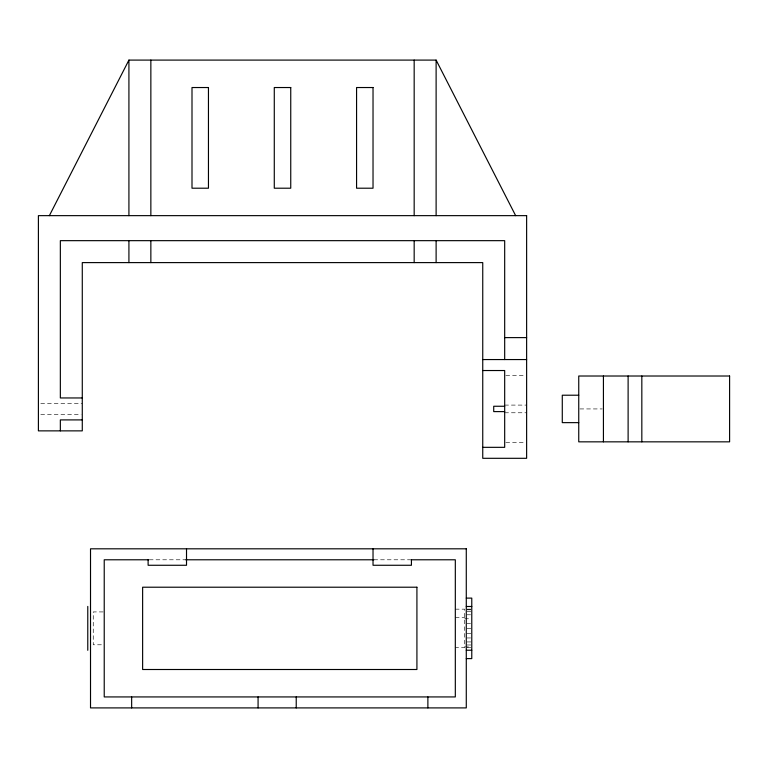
<?xml version="1.0" encoding="UTF-8"?>
<svg xmlns="http://www.w3.org/2000/svg" width="768" height="768" viewBox="0 0 768 768"><rect width="100%" height="100%" fill="white"/><g stroke="black" fill="none" stroke-linecap="round" stroke-linejoin="round"><path stroke-width="0.58" stroke-dasharray="3.84 2.88" d="M505.843 375.466L525.475 375.466M40.771 403.44L82.282 403.44M504.682 405.091L526.627 405.091M579.917 408.931L602.256 408.931M504.682 412.771L526.627 412.771M40.771 414.413L81.101 414.413M505.843 442.387L525.475 442.387M149.28 559.786L185.712 559.786M373.834 559.786L410.266 559.786M455.318 609.158L464.64 609.158L464.64 647.558L455.318 647.558M467.021 609.158L471.773 609.158M467.021 609.811L471.773 609.811M467.021 611.731L471.773 611.731M103.133 611.923L93.254 611.923L93.254 644.784L103.133 644.784M467.021 614.784L470.582 614.784M455.318 617.386L464.64 617.386M464.64 618.758L470.582 618.758M467.021 623.386L470.582 623.386M467.021 628.358L471.773 628.358M467.021 633.322L471.773 633.322M467.021 637.958L470.582 637.958M467.021 641.933L471.773 641.933M467.021 644.986L471.773 644.986M464.64 646.906L470.582 646.906M467.021 647.558L471.773 647.558"/><path stroke-width="1.15" d="M49.373 215.645L128.918 60.096L436.118 60.096L515.654 215.645M504.682 337.613L526.627 337.613M482.746 359.558L526.627 359.558M482.746 370.531L504.682 370.531L504.682 447.331L482.746 447.331M578.746 395.213L562.282 395.213L562.282 422.64L578.746 422.64M82.282 397.958L60.346 397.958L60.346 240.662L504.682 240.662L504.682 359.558M504.682 406.253L493.718 406.253L493.718 411.61L504.682 411.61M82.282 419.904L60.346 419.904L60.346 430.867M148.56 559.786L104.227 559.786L104.227 696.931L455.318 696.931L455.318 559.786L410.976 559.786M185.712 559.786L373.834 559.786M466.282 598.109L471.773 598.109L471.773 658.608L466.282 658.608M466.282 606.49L471.773 606.49M466.282 650.227L471.773 650.227M641.827 376.013L641.827 441.84M628.118 376.013L628.118 441.84M603.427 376.013L603.427 441.84M436.118 60.096L436.118 215.645M436.118 240.662L436.118 262.608M427.882 696.931L427.882 707.904M414.173 60.096L414.173 215.645M414.173 240.662L414.173 262.608M411.427 559.786L411.427 565.267L373.027 565.267L373.027 548.813M296.227 696.931L296.227 707.904M258.077 696.931L258.077 707.904M186.518 548.813L186.518 565.267L148.118 565.267L148.118 559.786M150.854 60.096L150.854 215.645M150.854 240.662L150.854 262.608M131.654 696.931L131.654 707.904M128.918 60.096L128.918 215.645M128.918 240.662L128.918 262.608M87.773 606.413L87.773 650.304M208.454 87.533L192 87.533L192 188.208L208.454 188.208L208.454 87.533M290.746 87.533L274.282 87.533L274.282 188.208L290.746 188.208L290.746 87.533M373.027 87.533L356.573 87.533L356.573 188.208L373.027 188.208L373.027 87.533M526.627 215.645L38.4 215.645L38.4 430.867L82.282 430.867L82.282 262.608L482.746 262.608L482.746 458.304L526.627 458.304L526.627 215.645M729.6 376.013L578.746 376.013L578.746 441.84L729.6 441.84L729.6 376.013M466.282 548.813L90.518 548.813L90.518 707.904L466.282 707.904L466.282 548.813M416.918 587.213L142.627 587.213L142.627 669.504L416.918 669.504L416.918 587.213"/></g></svg>
